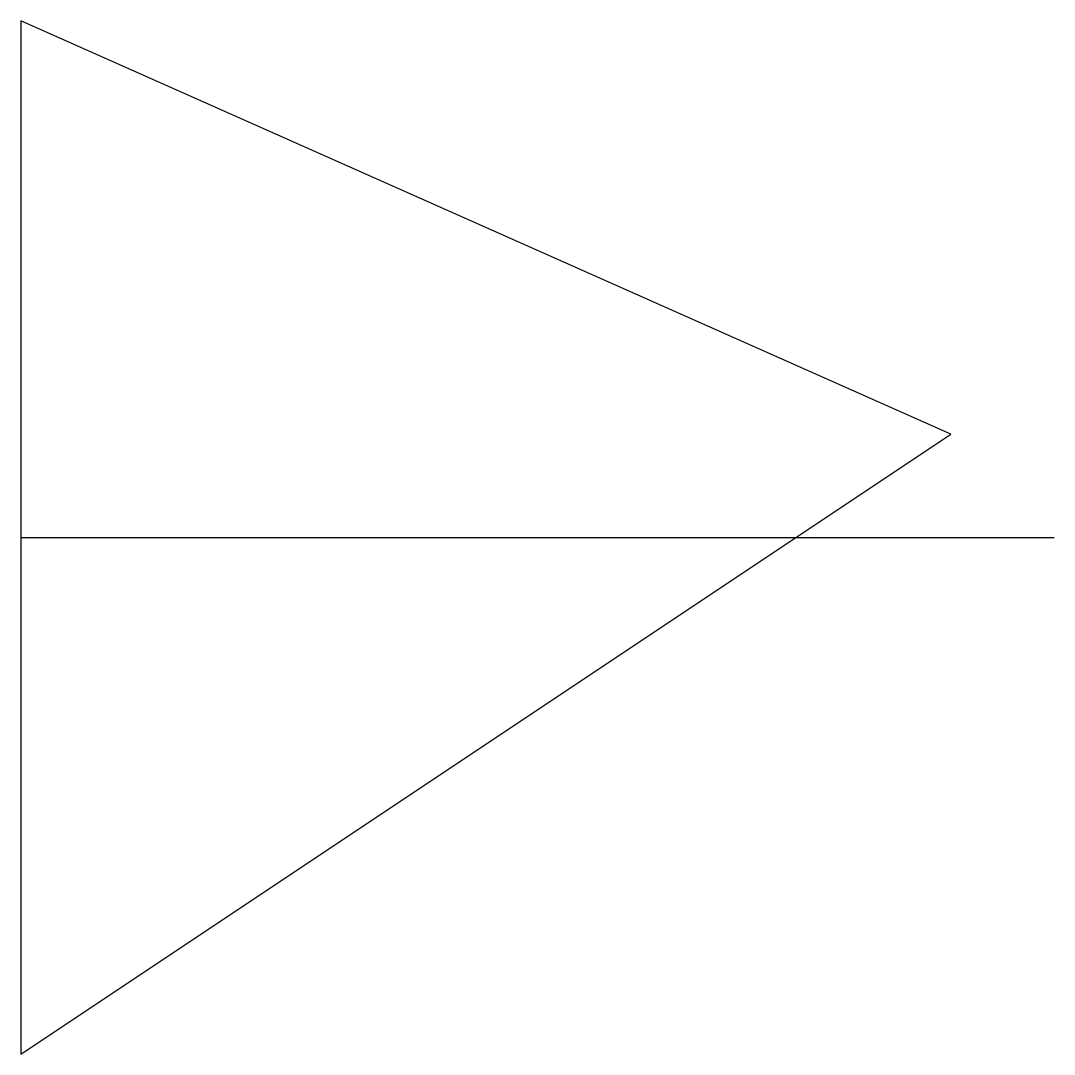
# Model space of a CAD drawing. Header units: millimetres. Extents: x 10 to 30, y 0 to 20.
import ezdxf

# ---------------------------------------------------------------- set-up
doc = ezdxf.new("R2010")
doc.units = ezdxf.units.MM
doc.layers.get('0').update_dxf_attribs({"lineweight": 25})

msp = doc.modelspace()

# ---------------------------------------------------------------- linework, layer by layer
msp.add_line((10, 10), (30, 10))
at = {"flags": 128}
msp.add_lwpolyline([(10, 0), (28, 12), (10, 20)], close=True, dxfattribs=at)

doc.saveas('drawing.dxf')
